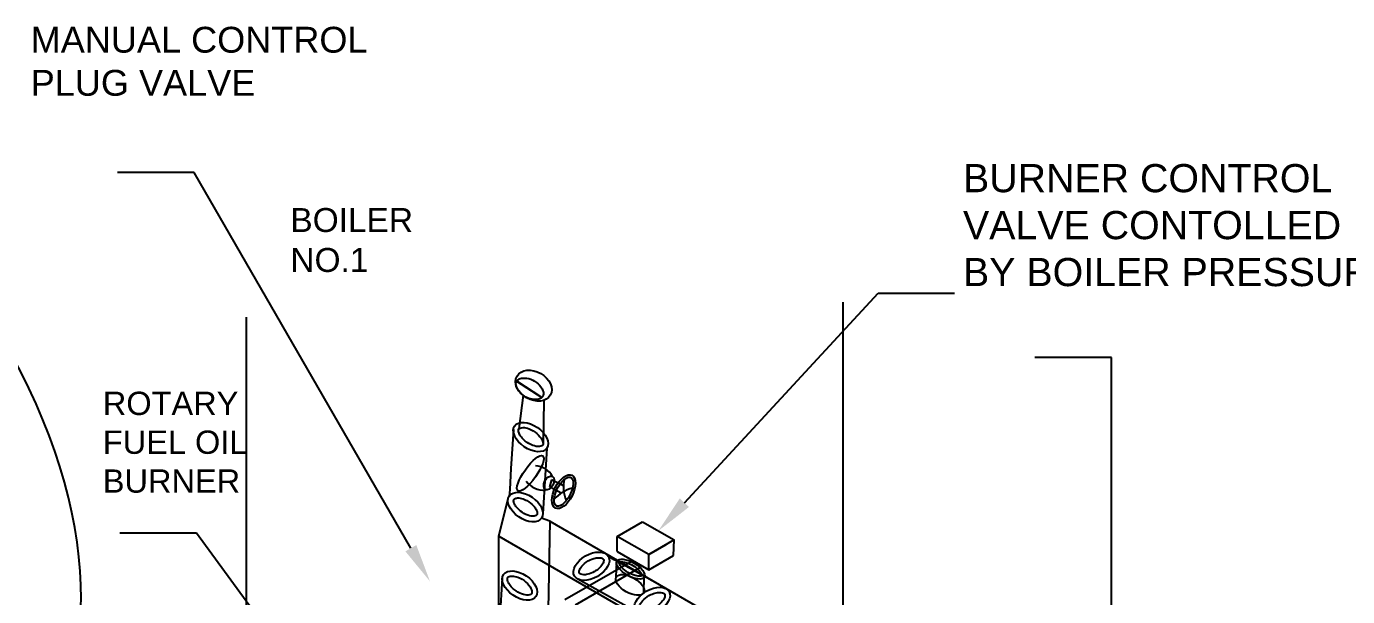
# Model space of a CAD drawing. Header units: millimetres. Extents: x 2399 to 3280, y 1312 to 2501.
# Drawn here: x 3070.3 to 3208.3, y 1540.8 to 1600.3 of the extents above; entities that cross this region are included whole.
import ezdxf
from ezdxf import colors
from ezdxf.entities.mleader import LeaderData, LeaderLine
from ezdxf.math import Vec2, Vec3

# ---------------------------------------------------------------- set-up
doc = ezdxf.new("R2010")
doc.units = ezdxf.units.MM
doc.styles.add('Annotative', font='arial.ttf', dxfattribs={"height": 1})
doc.styles.get("Standard").update_dxf_attribs({"font": 'arial.ttf', "height": 2})

msp = doc.modelspace()

# ---------------------------------------------------------------- linework, layer by layer
at = {"color": 143, "true_color": 0x7aafdf, "extrusion": (-4.44089e-16, 0, -1)}
for p, q in [((3155.60827, 1495.97849), (3155.60827, 1571.54906)), ((3093.25444, 1569.97849), (3093.25444, 1531.97849))]:
    msp.add_line(p, q, dxfattribs=at)
at = {"color": 143, "true_color": 0x7aafdf}
for p, q in [((3155.60827, 1495.97849), (3155.60827, 1571.54906)), ((3155.60827, 1495.97849), (3155.60827, 1571.54906)), ((3093.25444, 1569.97849), (3093.25444, 1531.97849)), ((3093.25444, 1569.97849), (3093.25444, 1531.97849)), ((3121.51725, 1563.29103, 85), (3124.16369, 1561.59835, 85)), ((3124.16369, 1561.59835, 85), (3121.52957, 1563.31106, 85)), ((3122.1876, 1561.82392, 85), (3121.75451, 1558.30789, 85)), ((3124.16369, 1561.59835, 85), (3124.16369, 1561.59835, 85)), ((3124.34853, 1561.29482, 85), (3124.27944, 1556.76615, 85)), ((3121.17749, 1558.23607, 85), (3120.92924, 1554.18147, 85)), ((3124.68384, 1556.30602, 85), (3124.26646, 1549.44213, 85)), ((3120.92924, 1554.18147, 85), (3120.7957, 1552.00026, 85)), ((3125.17134, 1552.99464, 85), (3124.95526, 1552.25125, 83.62844)), ((3126.33667, 1552.3862, 85), (3125.17134, 1552.99464, 85)), ((3120.7957, 1552.00026, 85), (3120.75322, 1551.30644, 85)), ((3125.98538, 1551.7134, 85), (3124.95526, 1552.25125, 83.62844)), ((3125.98538, 1551.7134, 85), (3126.18505, 1551.60886, 85)), ((3126.33667, 1552.3862, 85), (3126.40012, 1552.35548, 85)), ((3119.67384, 1547.11683), (3120.64042, 1551.05148, 85)), ((3124.98814, 1548.66742), (3124.12821, 1548.99995, 85)), ((3124.98814, 1548.66742), (3124.61435, 1529.64246)), ((3124.98814, 1548.66742), (3152.75316, 1532.63728)), ((3132.02292, 1547.08241), (3134.68124, 1548.61719)), ((3134.68124, 1548.61719), (3137.96807, 1546.71953)), ((3119.67384, 1532.03465), (3119.67384, 1547.11683)), ((3119.67384, 1547.11683), (3149.56906, 1529.85682)), ((3132.02292, 1545.49916), (3132.02292, 1547.08241)), ((3135.30976, 1545.18476), (3132.02292, 1547.08241)), ((3137.96807, 1546.71953), (3135.30976, 1545.18476)), ((3135.30976, 1545.18476), (3137.12843, 1546.23477)), ((3137.90963, 1545.10253), (3137.96807, 1546.71953)), ((3133.66634, 1544.55033), (3126.56807, 1540.45214)), ((3131.70855, 1544.65752), (3131.1015, 1544.99616)), ((3133.61699, 1543.59291), (3131.70855, 1544.65752)), ((3131.92073, 1542.83853), (3131.9829, 1544.50448)), ((3132.02292, 1545.49916), (3135.30976, 1543.6015)), ((3135.30976, 1543.6015), (3135.30976, 1545.18476)), ((3135.30976, 1543.6015), (3137.90963, 1545.10253)), ((3134.5077, 1543.8829), (3127.6263, 1539.90992)), ((3137.16453, 1541.61394), (3133.61699, 1543.59291)), ((3134.81459, 1541.1566), (3134.84498, 1542.90789)), ((3120.02134, 1542.73171), (3119.77309, 1538.67711)), ((3133.90684, 1539.28865), (3127.90008, 1542.6362))]:
    msp.add_line(p, q, dxfattribs=at)
at = {"color": 143, "true_color": 0x7aafdf, "extrusion": (4.44089e-16, 0, -1)}
for p, q in [((3155.60827, 1495.97849), (3155.60827, 1571.54906)), ((3093.25444, 1569.97849), (3093.25444, 1531.97849))]:
    msp.add_line(p, q, dxfattribs=at)
at = {"color": 143, "true_color": 0x7aafdf}
for centre, radius, start, end in [((3123.42732, 1552.3765, 85), 2.06861, 27.9667763, 87.9667763), ((3124.33515, 1554.12782, 85), 2.21613, 215.1653839, 275.1653839), ((3129.77483, 1552.24287, 85), 3.37659, 165.2876934, 204.1033157), ((3128.53057, 1547.95714, 85), 4.34015, 106.0212749, 135.6248416)]:
    msp.add_arc(centre, radius, start, end, dxfattribs=at)
for centre, major_axis, ratio, start_param, end_param in [((3049.64614, 1556.11216), (18.64993, -32.30263), 0.577350269, 6.294072115, 9.350393864), ((3122.44072, 1550.15319, 85), (-1.6875, 1.15325), 0.605758051, -1.570796327, 4.71238898), ((3129.33141, 1543.9742), (1.77009, 1.02196), 0.605758051, -1.570796327, 4.71238898)]:
    msp.add_ellipse(centre, major_axis=major_axis, ratio=ratio, start_param=start_param, end_param=end_param, dxfattribs=at)
for centre, major_axis, ratio in [((3123.29927, 1562.83035, 85), (1.73713, -1.00293), 0.731068868), ((3122.99634, 1557.45927, 85), (1.6875, -1.15325), 0.598122052), ((3122.95106, 1553.67039, 85), (1.30233, 1.8282), 0.284926604), ((3124.89358, 1552.6556, 85), (0.36078, 0.69099), 0.605558358), ((3126.43339, 1551.75696, 85), (0.86324, 1.71031), 0.511869701), ((3133.42155, 1543.67387), (-1.43866, 0.83061), 0.435883144), ((3121.84019, 1541.95492), (1.6875, -1.15325), 0.598122052), ((3133.35453, 1542.02125), (-1.43379, 0.81728), 0.4959452), ((3135.67693, 1540.31061), (-1.77009, -1.02196), 0.598122052)]:
    msp.add_ellipse(centre, major_axis=major_axis, ratio=ratio, dxfattribs=at)
for points, knots in [([(3124.25301, 1561.7117, 85), (3124.29142, 1561.77822, 85), (3124.31599, 1561.85426, 85), (3124.32923, 1562.0478, 85), (3124.31603, 1562.16574, 85), (3124.22834, 1562.43065, 85), (3124.15355, 1562.57658, 85), (3123.88931, 1562.93563, 85), (3123.66053, 1563.14402, 85), (3123.13578, 1563.45967, 85), (3122.84139, 1563.56602, 85), (3122.29975, 1563.6486, 85), (3122.05586, 1563.62433, 85), (3121.74548, 1563.51704, 85), (3121.65102, 1563.45229, 85), (3121.52163, 1563.31378, 85), (3121.48211, 1563.23923, 85), (3121.43965, 1563.04432, 85), (3121.43948, 1562.92059, 85), (3121.51679, 1562.62622, 85), (3121.59556, 1562.45769, 85), (3121.83698, 1562.12537, 85), (3121.99904, 1561.96242, 85), (3122.37584, 1561.68565, 85), (3122.59012, 1561.57209, 85), (3123.02303, 1561.41844, 85), (3123.24113, 1561.37864, 85), (3123.62917, 1561.37044, 85), (3123.79781, 1561.40187, 85), (3124.05418, 1561.50208, 85), (3124.1416, 1561.56795, 85), (3124.22127, 1561.66195, 85), (3124.23828, 1561.68617, 85), (3124.25301, 1561.7117, 85)], [0, 0, 0, 0, 0.34370257, 0.34370257, 0.68740514, 0.68740514, 1.031107709, 1.031107709, 1.54625698, 1.54625698, 2.06140625, 2.06140625, 2.576555521, 2.576555521, 2.973751579, 2.973751579, 3.370947637, 3.370947637, 3.768143695, 3.768143695, 4.165339753, 4.165339753, 4.562535811, 4.562535811, 4.959731869, 4.959731869, 5.356927927, 5.356927927, 5.754123985, 5.754123985, 6.151320043, 6.151320043, 6.283185307, 6.283185307, 6.283185307, 6.283185307]), ([(3124.23815, 1556.61062, 85), (3124.25452, 1556.63457, 85), (3124.26709, 1556.66253, 85), (3124.28183, 1556.75208, 85), (3124.28244, 1556.81403, 85), (3124.2521, 1556.97042, 85), (3124.22095, 1557.0641, 85), (3124.06634, 1557.37697, 85), (3123.87695, 1557.61925, 85), (3123.39211, 1558.03763, 85), (3123.09859, 1558.2133, 85), (3122.59027, 1558.40698, 85), (3122.37238, 1558.44924, 85), (3122.06113, 1558.45394, 85), (3121.95306, 1558.43129, 85), (3121.81212, 1558.37309, 85), (3121.77902, 1558.34239, 85), (3121.73421, 1558.27941, 85), (3121.7174, 1558.24073, 85), (3121.71005, 1558.09593, 85), (3121.72449, 1557.99074, 85), (3121.82066, 1557.73962, 85), (3121.90178, 1557.59535, 85), (3122.12478, 1557.30685, 85), (3122.26618, 1557.16272, 85), (3122.66041, 1556.84377, 85), (3122.93475, 1556.68706, 85), (3123.46071, 1556.49228, 85), (3123.71096, 1556.4563, 85), (3124.00618, 1556.47764, 85), (3124.09128, 1556.50433, 85), (3124.19462, 1556.55871, 85), (3124.21969, 1556.58361, 85), (3124.23815, 1556.61062, 85)], [0, 0, 0, 0, 0.272050787, 0.272050787, 0.544101573, 0.544101573, 0.81615236, 0.81615236, 1.384204085, 1.384204085, 1.95225581, 1.95225581, 2.406442768, 2.406442768, 2.768358993, 2.768358993, 3.130275219, 3.130275219, 3.492191444, 3.492191444, 3.854107669, 3.854107669, 4.216023895, 4.216023895, 4.57794012, 4.57794012, 5.108049869, 5.108049869, 5.638159619, 5.638159619, 5.976498063, 5.976498063, 6.283185307, 6.283185307, 6.283185307, 6.283185307]), ([(3127.18958, 1553.25518, 85), (3127.14444, 1553.27797, 85), (3127.09177, 1553.28953, 85), (3126.95212, 1553.28026, 85), (3126.86586, 1553.25757, 85), (3126.67341, 1553.16509, 85), (3126.56782, 1553.09563, 85), (3126.22227, 1552.80227, 85), (3125.97991, 1552.4918, 85), (3125.61437, 1551.79701, 85), (3125.49202, 1551.41468, 85), (3125.43021, 1550.87755, 85), (3125.4418, 1550.6906, 85), (3125.50882, 1550.4423, 85), (3125.55351, 1550.36476, 85), (3125.64781, 1550.26709, 85), (3125.69602, 1550.24221, 85), (3125.82813, 1550.22194, 85), (3125.91547, 1550.2303, 85), (3126.12607, 1550.30938, 85), (3126.24728, 1550.38004, 85), (3126.49512, 1550.5806, 85), (3126.62169, 1550.71006, 85), (3126.95347, 1551.12993, 85), (3127.14005, 1551.46718, 85), (3127.38286, 1552.14032, 85), (3127.43754, 1552.47505, 85), (3127.41381, 1552.88877, 85), (3127.37951, 1553.01545, 85), (3127.29156, 1553.1825, 85), (3127.24331, 1553.22806, 85), (3127.18958, 1553.25518, 85)], [0, 0, 0, 0, 0.293710841, 0.293710841, 0.587421682, 0.587421682, 0.881132524, 0.881132524, 1.537795407, 1.537795407, 2.194458291, 2.194458291, 2.622949307, 2.622949307, 2.964962983, 2.964962983, 3.306976659, 3.306976659, 3.648990335, 3.648990335, 3.991004012, 3.991004012, 4.333017688, 4.333017688, 4.94606515, 4.94606515, 5.559112613, 5.559112613, 5.933656537, 5.933656537, 6.283185307, 6.283185307, 6.283185307, 6.283185307]), ([(3122.80668, 1550.68869, 85), (3122.65933, 1550.78939, 85), (3122.50215, 1550.87563, 85), (3122.12997, 1551.03433, 85), (3121.91648, 1551.087, 85), (3121.56422, 1551.11453, 85), (3121.42889, 1551.08871, 85), (3121.29574, 1551.0322, 85), (3121.26789, 1551.00836, 85), (3121.23135, 1550.96479, 85), (3121.21915, 1550.94278, 85), (3121.20182, 1550.85705, 85), (3121.19951, 1550.79198, 85), (3121.23554, 1550.61825, 85), (3121.27426, 1550.51104, 85), (3121.40057, 1550.28002, 85), (3121.48779, 1550.15652, 85), (3121.78032, 1549.82852, 85), (3122.02605, 1549.63196, 85), (3122.54708, 1549.34104, 85), (3122.82155, 1549.24781, 85), (3123.21267, 1549.19274, 85), (3123.35067, 1549.20074, 85), (3123.52621, 1549.24272, 85), (3123.57558, 1549.27021, 85), (3123.63411, 1549.31717, 85), (3123.64721, 1549.3356, 85), (3123.67183, 1549.39831, 85), (3123.68199, 1549.44672, 85), (3123.66944, 1549.59645, 85), (3123.64513, 1549.69608, 85), (3123.54431, 1549.92171, 85), (3123.46824, 1550.04706, 85), (3123.22277, 1550.35626, 85), (3123.02604, 1550.53877, 85), (3122.80668, 1550.68869, 85)], [-1.570796327, -1.570796327, -1.570796327, -1.570796327, -1.253391503, -1.253391503, -0.811833013, -0.811833013, -0.370274523, -0.370274523, -0.059749535, -0.059749535, 0.250775454, 0.250775454, 0.561300442, 0.561300442, 0.871825431, 0.871825431, 1.18235042, 1.18235042, 1.719115621, 1.719115621, 2.255880822, 2.255880822, 2.639320325, 2.639320325, 2.959424979, 2.959424979, 3.279529633, 3.279529633, 3.599634287, 3.599634287, 3.919738942, 3.919738942, 4.239843596, 4.239843596, 4.71238898, 4.71238898, 4.71238898, 4.71238898]), ([(3129.65571, 1543.41249), (3129.81027, 1543.50173), (3129.95605, 1543.60608), (3130.26023, 1543.87289), (3130.40012, 1544.04253), (3130.57743, 1544.34816), (3130.61274, 1544.48133), (3130.61943, 1544.62583), (3130.61, 1544.66125), (3130.58654, 1544.71305), (3130.57198, 1544.73357), (3130.5022, 1544.78631), (3130.44454, 1544.81656), (3130.27234, 1544.85928), (3130.15893, 1544.87079), (3129.89601, 1544.85693), (3129.74692, 1544.83177), (3129.32461, 1544.71006), (3129.04105, 1544.57363), (3128.55325, 1544.22988), (3128.35039, 1544.02282), (3128.13144, 1543.69409), (3128.07891, 1543.56623), (3128.04077, 1543.38981), (3128.04418, 1543.33341), (3128.06117, 1543.26032), (3128.07212, 1543.24054), (3128.11799, 1543.19119), (3128.15723, 1543.16108), (3128.29764, 1543.10757), (3128.39797, 1543.08636), (3128.64501, 1543.07957), (3128.79094, 1543.09388), (3129.17592, 1543.18131), (3129.42561, 1543.27964), (3129.65571, 1543.41249)], [-1.570796327, -1.570796327, -1.570796327, -1.570796327, -1.253391503, -1.253391503, -0.811833013, -0.811833013, -0.370274523, -0.370274523, -0.059749535, -0.059749535, 0.250775454, 0.250775454, 0.561300442, 0.561300442, 0.871825431, 0.871825431, 1.18235042, 1.18235042, 1.719115621, 1.719115621, 2.255880822, 2.255880822, 2.639320325, 2.639320325, 2.959424979, 2.959424979, 3.279529633, 3.279529633, 3.599634287, 3.599634287, 3.919738942, 3.919738942, 4.239843596, 4.239843596, 4.71238898, 4.71238898, 4.71238898, 4.71238898]), ([(3132.23353, 1544.35978), (3132.23117, 1544.35569), (3132.22791, 1544.35014), (3132.22705, 1544.30864), (3132.23145, 1544.27323), (3132.26472, 1544.17882), (3132.29331, 1544.1205), (3132.4315, 1543.90704), (3132.59908, 1543.7283), (3133.01891, 1543.39899), (3133.27015, 1543.24771), (3133.76894, 1543.02463), (3134.01645, 1542.9537), (3134.33956, 1542.91633), (3134.44443, 1542.92279), (3134.56176, 1542.95124), (3134.58884, 1542.96781), (3134.61086, 1542.9864), (3134.61023, 1542.98629), (3134.61572, 1543.00691), (3134.61889, 1543.0322), (3134.59755, 1543.12242), (3134.57258, 1543.18509), (3134.44909, 1543.39207), (3134.30511, 1543.55759), (3133.93314, 1543.87217), (3133.70611, 1544.02198), (3133.23901, 1544.25896), (3132.9991, 1544.34576), (3132.62672, 1544.4252), (3132.48264, 1544.43173), (3132.31803, 1544.40958), (3132.27476, 1544.39161), (3132.23873, 1544.36879), (3132.23578, 1544.36367), (3132.23353, 1544.35978)], [0, 0, 0, 0, 0.235303155, 0.235303155, 0.470606309, 0.470606309, 0.705909464, 0.705909464, 1.254825593, 1.254825593, 1.803741721, 1.803741721, 2.35265785, 2.35265785, 2.712724859, 2.712724859, 2.985643439, 2.985643439, 3.258562018, 3.258562018, 3.531480597, 3.531480597, 3.804399177, 3.804399177, 4.320184846, 4.320184846, 4.835970516, 4.835970516, 5.351756186, 5.351756186, 5.769138037, 5.769138037, 6.058623956, 6.058623956, 6.283185307, 6.283185307, 6.283185307, 6.283185307]), ([(3123.082, 1541.10626), (3123.09837, 1541.13022), (3123.11094, 1541.15818), (3123.12568, 1541.24772), (3123.12629, 1541.30967), (3123.09595, 1541.46607), (3123.0648, 1541.55975), (3122.91019, 1541.87261), (3122.72079, 1542.1149), (3122.23596, 1542.53327), (3121.94244, 1542.70894), (3121.43412, 1542.90262), (3121.21623, 1542.94488), (3120.90497, 1542.94959), (3120.79691, 1542.92694), (3120.65597, 1542.86873), (3120.62287, 1542.83803), (3120.57806, 1542.77506), (3120.56125, 1542.73638), (3120.5539, 1542.59157), (3120.56834, 1542.48638), (3120.6645, 1542.23527), (3120.74563, 1542.09099), (3120.96863, 1541.80249), (3121.11003, 1541.65837), (3121.50426, 1541.33942), (3121.77859, 1541.18271), (3122.30455, 1540.98792), (3122.55481, 1540.95195), (3122.85003, 1540.97329), (3122.93513, 1540.99998), (3123.03847, 1541.05435), (3123.06354, 1541.07925), (3123.082, 1541.10626)], [0, 0, 0, 0, 0.272050787, 0.272050787, 0.544101573, 0.544101573, 0.81615236, 0.81615236, 1.384204085, 1.384204085, 1.95225581, 1.95225581, 2.406442768, 2.406442768, 2.768358993, 2.768358993, 3.130275219, 3.130275219, 3.492191444, 3.492191444, 3.854107669, 3.854107669, 4.216023895, 4.216023895, 4.57794012, 4.57794012, 5.108049869, 5.108049869, 5.638159619, 5.638159619, 5.976498063, 5.976498063, 6.283185307, 6.283185307, 6.283185307, 6.283185307]), ([(3134.37435, 1539.55856), (3134.38886, 1539.53343), (3134.40862, 1539.51), (3134.48296, 1539.45795), (3134.53854, 1539.43058), (3134.69266, 1539.39023), (3134.79059, 1539.37776), (3135.13955, 1539.38169), (3135.43994, 1539.44754), (3136.02696, 1539.70349), (3136.31238, 1539.89203), (3136.70702, 1540.26641), (3136.83944, 1540.44453), (3136.97842, 1540.72308), (3137.00478, 1540.8303), (3137.01333, 1540.98254), (3136.99998, 1541.02568), (3136.96261, 1541.09333), (3136.93502, 1541.12522), (3136.80766, 1541.19453), (3136.70659, 1541.22705), (3136.43859, 1541.24907), (3136.27342, 1541.23839), (3135.91682, 1541.16226), (3135.72569, 1541.09719), (3135.26751, 1540.87988), (3135.00749, 1540.70042), (3134.60422, 1540.31061), (3134.46346, 1540.1006), (3134.3549, 1539.82523), (3134.34212, 1539.73697), (3134.3464, 1539.62027), (3134.35799, 1539.58689), (3134.37435, 1539.55856)], [0, 0, 0, 0, 0.272050787, 0.272050787, 0.544101573, 0.544101573, 0.81615236, 0.81615236, 1.384204085, 1.384204085, 1.95225581, 1.95225581, 2.406442768, 2.406442768, 2.768358993, 2.768358993, 3.130275219, 3.130275219, 3.492191444, 3.492191444, 3.854107669, 3.854107669, 4.216023895, 4.216023895, 4.57794012, 4.57794012, 5.108049869, 5.108049869, 5.638159619, 5.638159619, 5.976498063, 5.976498063, 6.283185307, 6.283185307, 6.283185307, 6.283185307])]:
    msp.add_open_spline(points, degree=3, knots=knots, dxfattribs=at)

# ---------------------------------------------------------------- texts
at = {"color": 143, "true_color": 0x7aafdf, "attachment_point": 1, "style": 'Annotative'}
for s, insert, char_height, width in [('MANUAL CONTROL\\PPLUG VALVE', (3070.76109, 1600.2954), 2.6982723, 91.0045818), ('BURNER CONTROL\\PVALVE CONTOLLED\\PBY BOILER PRESSURE', (3168.14166, 1585.96635), 2.9413566, 109.9618081), ('BOILER\\PNO.1', (3097.88418, 1581.37386), 2.501398, 42.2112351), ('ROTARY \\PFUEL OIL \\PBURNER', (3078.29466, 1562.1961), 2.43259, 54.1365028)]:
    msp.add_mtext(s, dxfattribs=dict(at, insert=insert, char_height=char_height, width=width))

# ---------------------------------------------------------------- leaders
at = {"color": 143, "true_color": 0x7aafdf}
ml = msp.add_multileader_mtext('Standard', dxfattribs=at)
ml.set_content('', color=(122, 175, 223))
ml.set_leader_properties()
ml.build(insert=Vec2(0, 0))
ctx = ml.context
ctx.base_point, ctx.plane_origin = Vec3(3075.81849, 1585.08763), Vec3(3112.46919, 1542.39136)
ctx.text_align_type = 2
notes = []
notes.append((ctx, [(0, (1, 1, 0), (3087.81849, 1585.08763), (-1, 0), 8, [(0, [(3112.46919, 1542.39136)], 0, [])])]))
ctx.mtext.insert, ctx.mtext.alignment, ctx.mtext.flow_direction = Vec3(3077.81849, 1587.08763), 3, 5
ml = msp.add_multileader_mtext('Standard', dxfattribs=at)
ml.set_content('', color=(122, 175, 223))
ml.set_leader_properties()
ml.build(insert=Vec2(0, 0))
ctx = ml.context
ctx.base_point, ctx.plane_origin = Vec3(3167.26872, 1572.49951, 41.73869), Vec3(3136.32465, 1547.66836, 41.73869)
notes.append((ctx, [(0, (1, 1, 0), (3159.26872, 1572.49951, 41.73869), (1, 0), 8, [(0, [(3136.32465, 1547.66836, 41.73869)], 0, [])])]))
ctx.mtext.insert, ctx.mtext.flow_direction = Vec3(3169.26872, 1574.49951, 41.73869), 5
ml = msp.add_multileader_mtext('Standard', dxfattribs=at)
ml.set_content('', color=(122, 175, 223))
ml.set_leader_properties()
ml.build(insert=Vec2(0, 0))
ctx = ml.context
ctx.base_point, ctx.plane_origin = Vec3(3171.66258, 1565.76696), Vec3(3183.66258, 1522.23299)
ctx.text_align_type = 2
notes.append((ctx, [(0, (1, 1, 0), (3183.66258, 1565.76696), (-1, 0), 8, [(0, [(3183.66258, 1522.23299)], 0, [])])]))
ctx.mtext.insert, ctx.mtext.alignment, ctx.mtext.flow_direction = Vec3(3173.66258, 1567.76696), 3, 5
ml = msp.add_multileader_mtext('Standard', dxfattribs=at)
ml.set_content('', color=(122, 175, 223))
ml.set_leader_properties()
ml.build(insert=Vec2(0, 0))
ctx = ml.context
ctx.base_point, ctx.plane_origin = Vec3(3076.07533, 1547.44005), Vec3(3106.40782, 1522.38439)
ctx.text_align_type = 2
notes.append((ctx, [(0, (1, 1, 0), (3088.07533, 1547.44005), (-1, 0), 8, [(0, [(3106.40782, 1522.38439)], 0, [])])]))
ctx.mtext.insert, ctx.mtext.alignment, ctx.mtext.flow_direction = Vec3(3078.07533, 1549.44005), 3, 5
for ctx, leaders in notes:
    for number, flags, end, landing, length, lines in leaders:
        leader = LeaderData()
        leader.index, (leader.has_last_leader_line, leader.has_dogleg_vector, leader.attachment_direction) = number, flags
        leader.last_leader_point, leader.dogleg_vector, leader.dogleg_length = Vec3(end), Vec3(landing), length
        for number, points, colour, breaks in lines:
            line = LeaderLine()
            line.index, line.vertices, line.color, line.breaks = number, Vec3.list(points), colors.encode_raw_color(colour), breaks
            leader.lines.append(line)
        ctx.leaders.append(leader)

doc.saveas('drawing.dxf')
